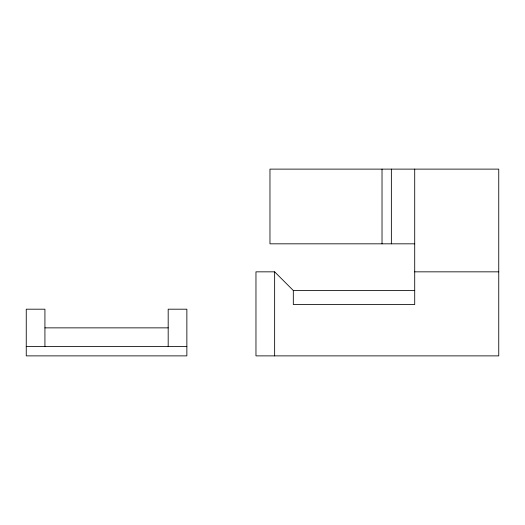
<?xml version="1.0" encoding="UTF-8"?>
<svg xmlns="http://www.w3.org/2000/svg" width="525" height="525" viewBox="0 0 525 525"><rect width="100%" height="100%" fill="white"/><g stroke="black" fill="none" stroke-linecap="round" stroke-linejoin="round"><path stroke-width="0.79" d="M414.711 243.823L269.968 243.823L269.968 169.122L498.75 169.122L498.75 355.878L255.964 355.878L255.964 271.838L274.641 271.838L293.317 290.515L414.711 290.515M414.711 271.838L498.75 271.838M44.927 327.863L168.184 327.863M26.25 346.539L186.861 346.539M414.711 169.122L414.711 304.52L293.317 304.52L293.317 290.515M391.361 169.122L391.361 243.823M382.023 169.122L382.023 243.823M274.641 271.838L274.641 355.878M168.184 346.539L168.184 309.192L186.861 309.192L186.861 355.878L26.25 355.878L26.25 309.192L44.927 309.192L44.927 346.539"/></g></svg>
